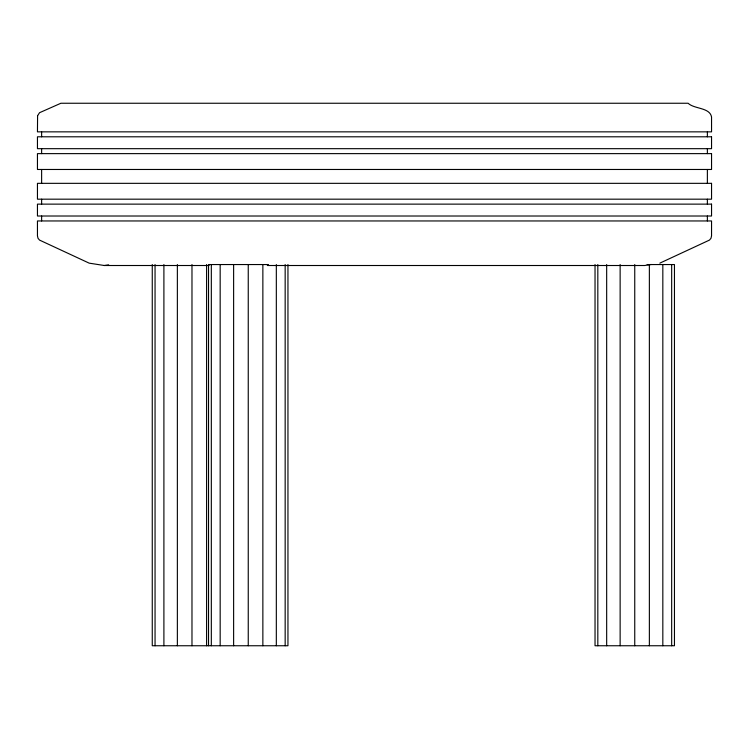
<?xml version="1.0" encoding="UTF-8"?>
<svg xmlns="http://www.w3.org/2000/svg" width="749" height="749" viewBox="0 0 749 749"><rect width="100%" height="100%" fill="white"/><g stroke="black" fill="none" stroke-linecap="round" stroke-linejoin="round"><path stroke-width="1.12" d="M659.822 263.152L709.462 240.092L710.988 238.285L711.55 235.813L711.55 220.955L37.45 220.955L37.45 235.813L38.012 238.285L39.538 240.092L89.178 263.152L104.326 265.511L209.102 265.511M104.326 265.511L108.652 264.837M651.284 264.481L644.674 265.511L267.337 265.511M268.47 264.547L208.531 264.547L208.531 645.75M647.117 264.547L674.456 264.547L674.456 645.75L595.034 645.75L595.034 264.547M707.374 131.852L707.374 136.795M707.374 148.677L707.374 153.629M707.374 169.471L707.374 183.336M707.374 199.178L707.374 204.131M707.374 216.012L707.374 220.955M671.666 264.547L671.666 645.75M662.828 264.547L662.828 645.75M649.364 264.547L649.364 645.75M634.749 264.547L634.749 645.75M620.135 264.547L620.135 645.75M606.671 264.547L606.671 645.75M597.824 264.547L597.824 645.75M287.953 264.547L287.953 645.75L152.262 645.75L152.262 264.547M285.163 264.547L285.163 645.75M276.325 264.547L276.325 645.75M262.862 264.547L262.862 645.75M248.247 264.547L248.247 645.75M233.622 264.547L233.622 645.75M220.169 264.547L220.169 645.75M211.321 264.547L211.321 645.75M206.593 264.547L206.593 645.75M191.978 264.547L191.978 645.75M177.363 264.547L177.363 645.75M163.9 264.547L163.9 645.75M155.052 264.547L155.052 645.75M41.626 131.852L41.626 136.795M41.626 148.677L41.626 153.629M41.626 169.471L41.626 183.336M41.626 199.178L41.626 204.131M41.626 216.012L41.626 220.955M37.59 115.721L37.45 131.852L711.55 131.852L711.55 116.994C709.79 107.313 694.276 109.185 688.106 103.25L60.894 103.25L39.538 112.706L37.59 115.721M711.55 136.795L37.45 136.795L37.45 148.677L711.55 148.677L711.55 136.795M711.55 153.629L37.45 153.629L37.45 169.471L711.55 169.471L711.55 153.629M711.55 183.336L37.45 183.336L37.45 199.178L711.55 199.178L711.55 183.336M711.55 204.131L37.45 204.131L37.45 216.012L711.55 216.012L711.55 204.131"/></g></svg>
